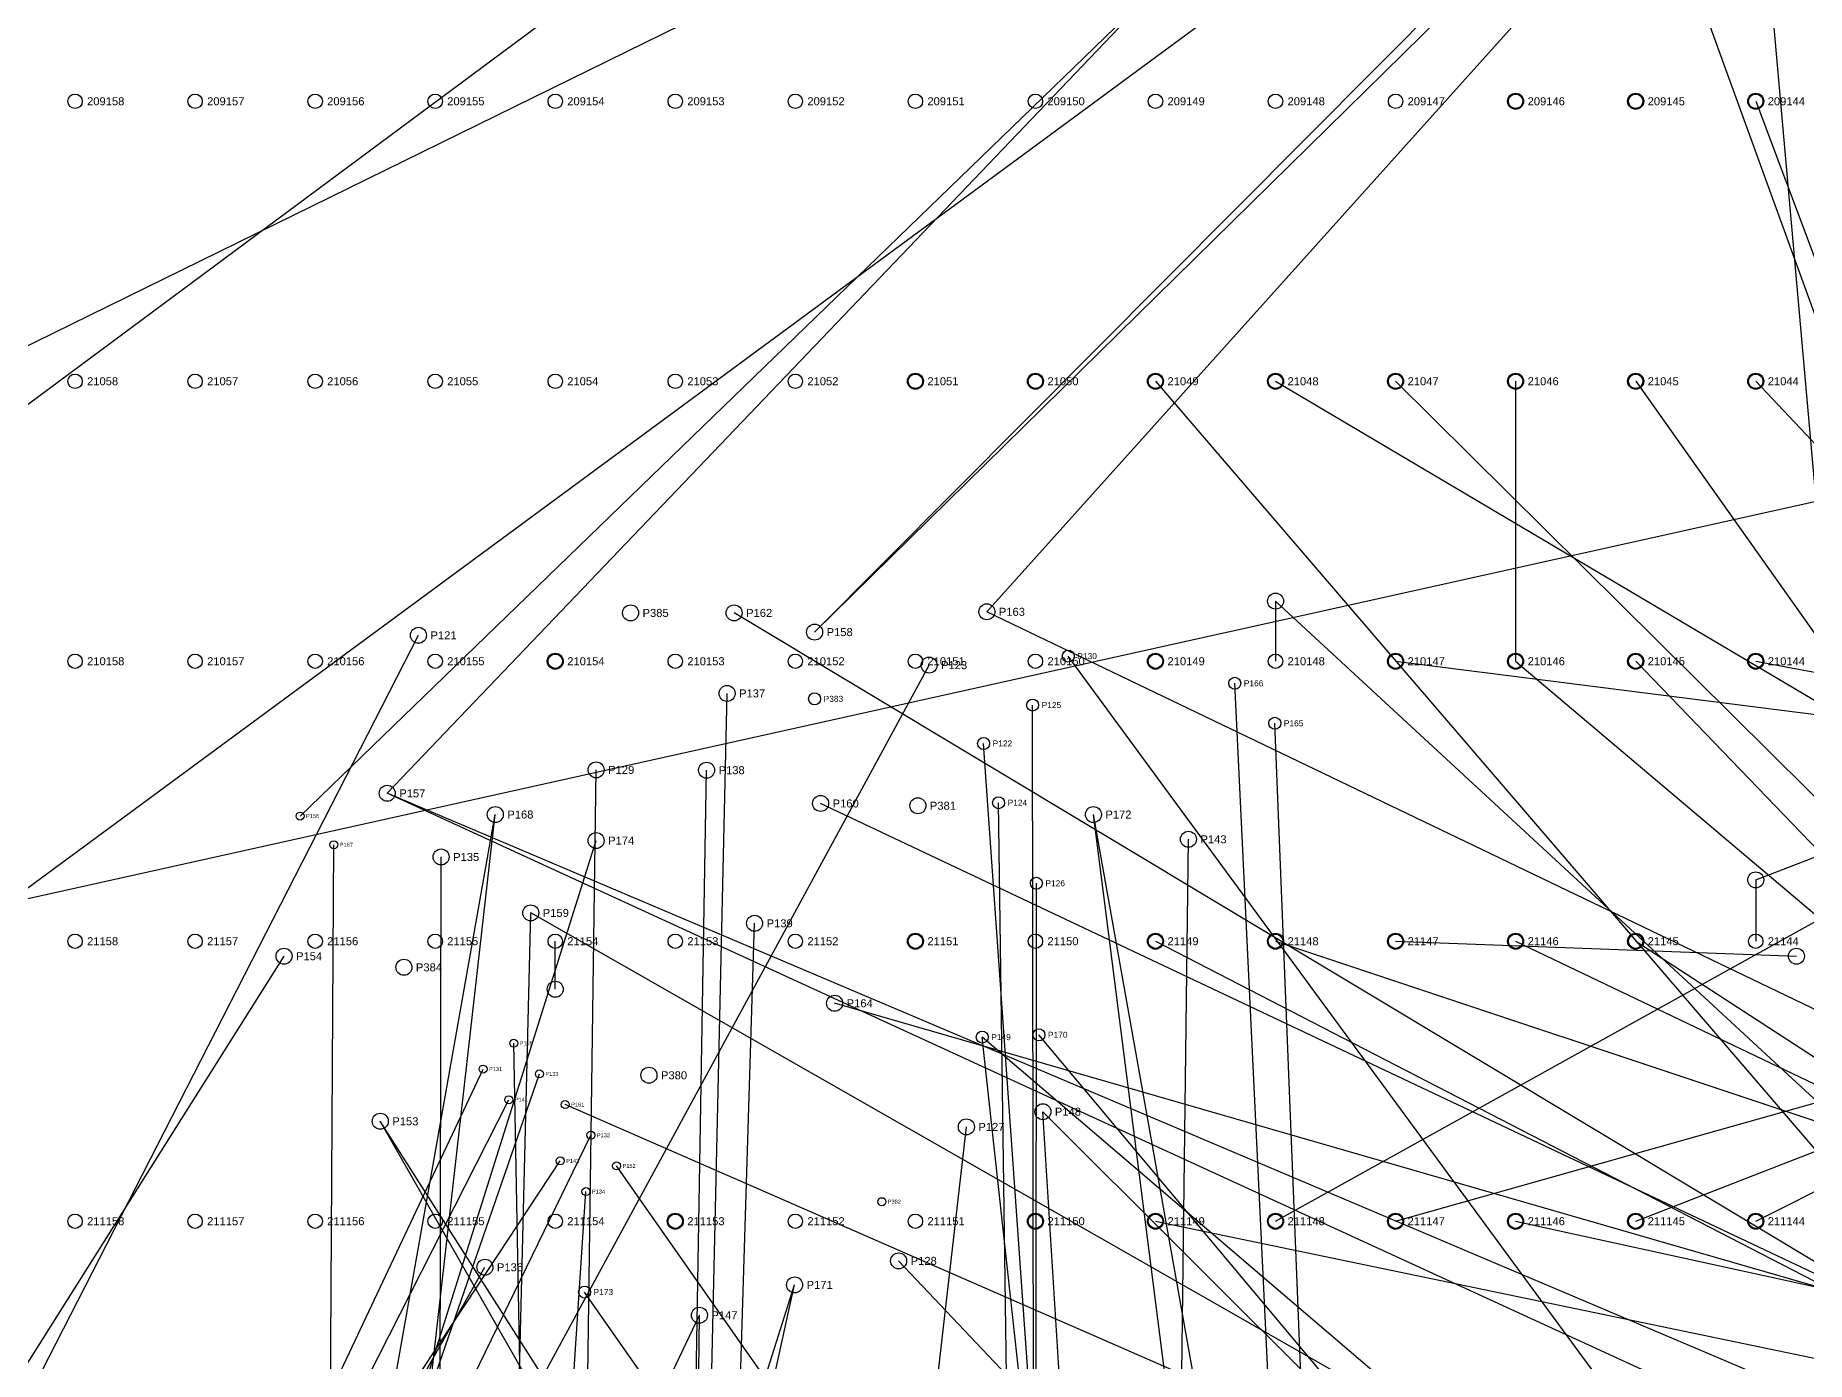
# Model space of a CAD drawing. Extents: x -5 to 376, y -217 to 241.
# Drawn here: x 124.8 to 181, y 16.4 to 58.5 of the extents above; entities that cross this region are included whole.
import ezdxf

# ---------------------------------------------------------------- set-up
doc = ezdxf.new("R2010")
doc.units = 0
for name, color, linetype in [('BOTTOM_PROBES', 1, 'CONTINUOUS'), ('BOTTOM_PROBES_LABEL', 12, 'CONTINUOUS'), ('BOTTOM_WIRES_BLACK', 250, 'CONTINUOUS'), ('BOTTOM_WIRES_BLUE', 5, 'CONTINUOUS'), ('BOTTOM_WIRES_RED', 10, 'CONTINUOUS'), ('FIXTURE_INTERFACE_PIN', 4, 'CONTINUOUS'), ('PIN_OFFSET_ARROW', 144, 'CONTINUOUS'), ('TESTER_INTERFACE_PIN', 144, 'CONTINUOUS'), ('TESTER_INTERFACE_PIN_LABEL', 144, 'CONTINUOUS')]:
    doc.layers.add(name, color=color, linetype=linetype)
doc.styles.get("Standard").update_dxf_attribs({"font": 'arial.ttf'})

msp = doc.modelspace()

# ---------------------------------------------------------------- linework, layer by layer
at = {"layer": 'BOTTOM_PROBES'}
for centre, radius in [((154.95016, 40.24122), 0.254), ((143.64208, 40.20566), 0.254), ((146.92884, 40.20566), 0.254), ((136.91108, 39.49446), 0.254), ((149.48408, 39.59606), 0.254), ((153.11628, 38.54704), 0.254), ((157.53588, 38.83406), 0.1905), ((146.70532, 37.65042), 0.254), ((149.48408, 37.4777), 0.1905), ((162.81908, 37.97046), 0.1905), ((156.40304, 37.27958), 0.1905), ((164.08908, 36.70046), 0.1905), ((154.84856, 36.06038), 0.1905), ((142.54988, 35.22218), 0.254), ((146.05508, 35.21202), 0.254), ((135.92048, 34.47796), 0.254), ((149.67458, 34.15538), 0.254), ((152.76068, 34.08426), 0.254), ((155.32354, 34.18078), 0.1905), ((133.15188, 33.7566), 0.127), ((139.34948, 33.80486), 0.254), ((158.3309, 33.80486), 0.254), ((142.54988, 32.97682), 0.254), ((161.34842, 33.01746), 0.254), ((134.22376, 32.84474), 0.127), ((137.6299, 32.45612), 0.254), ((156.52242, 31.62046), 0.1905), ((140.4747, 30.68066), 0.254), ((147.57908, 30.35046), 0.254), ((132.64388, 29.30652), 0.254), ((180.6448, 29.30652), 0.254), ((136.4488, 28.95346), 0.254), ((150.11908, 27.81046), 0.254), ((156.6037, 26.8097), 0.1905), ((139.93368, 26.54046), 0.127), ((154.80538, 26.73604), 0.1905), ((138.96086, 25.72258), 0.127), ((140.74902, 25.56764), 0.127), ((144.22628, 25.52446), 0.254), ((139.77874, 24.74976), 0.127), ((135.6995, 24.06396), 0.254), ((141.5669, 24.59482), 0.127), ((156.72816, 24.36876), 0.254), ((142.38224, 23.622), 0.127), ((154.29992, 23.88616), 0.254), ((141.40942, 22.80666), 0.127), ((143.20012, 22.64918), 0.127), ((142.2273, 21.83384), 0.127), ((151.61768, 21.51126), 0.127), ((139.01928, 19.42846), 0.254), ((152.15108, 19.63166), 0.254), ((148.84908, 18.86966), 0.254), ((142.18158, 18.64106), 0.1905), ((145.82648, 17.90446), 0.254)]:
    msp.add_circle(centre, radius, dxfattribs=at)
at = {"layer": 'BOTTOM_WIRES_BLACK'}
for p, q in [((316.51194, 207.5815), (149.48408, 39.59606)), ((320.32194, 207.5815), (149.48408, 39.59606)), ((305.08194, 207.5815), (154.95016, 40.24122)), ((122.20194, 47.5615), (194.59194, 83.1215)), ((122.20194, 29.7815), (194.59194, 83.1215)), ((118.39194, 29.7815), (198.40194, 47.5615)), ((297.46194, -50.2285), (146.92884, 40.20566)), ((343.18194, -50.2285), (154.95016, 40.24122)), ((327.94194, -50.2285), (149.67458, 34.15538)), ((137.44194, -94.6785), (140.4747, 30.68066)), ((282.22194, -50.2285), (140.4747, 30.68066)), ((327.94194, -23.5585), (150.11908, 27.81046)), ((312.70194, -50.2285), (141.5669, 24.59482))]:
    msp.add_line(p, q, dxfattribs=at)
at = {"layer": 'BOTTOM_WIRES_BLUE'}
for p, q in [((53.62194, -5.7785), (216.18194, 114.8715)), ((175.54194, 65.3415), (184.912, 39.49446)), ((179.35194, 65.3415), (182.22468, 32.84474)), ((179.35194, 56.4515), (193.8274, 17.90446)), ((160.30194, 47.5615), (190.754, 12.06246)), ((164.11194, 47.5615), (187.3504, 33.80486)), ((167.92194, 47.5615), (196.85, 18.86966)), ((171.73194, 47.5615), (171.73194, 38.6715)), ((175.54194, 47.5615), (199.39, 13.89126)), ((179.35194, 47.5615), (195.58, 30.35046)), ((164.11194, 40.57904), (195.37426, 11.68146)), ((95.53194, -41.3385), (136.91108, 39.49446)), ((209.83194, -32.4485), (157.53588, 38.83406)), ((114.58194, -32.4485), (153.11628, 38.54704)), ((167.92194, 38.6715), (206.33182, 33.80486)), ((171.73194, 38.6715), (198.9836, 15.61846)), ((175.54194, 38.6715), (199.39, 13.89126)), ((179.35194, 38.6715), (209.34934, 33.01746)), ((167.92194, -68.0085), (162.81908, 37.97046)), ((145.06194, -34.70656), (146.70532, 37.65042)), ((156.49194, -41.3385), (156.40304, 37.27958)), ((167.92194, -59.1185), (164.08908, 36.70046)), ((160.30194, -41.3385), (154.84856, 36.06038)), ((141.25194, -59.1185), (142.54988, 35.22218)), ((145.06194, -23.5585), (146.05508, 35.21202)), ((126.01194, -41.3385), (139.34948, 33.80486)), ((129.82194, -50.2285), (139.34948, 33.80486)), ((156.49194, -50.2285), (155.32354, 34.18078)), ((171.73194, -41.3385), (158.3309, 33.80486)), ((167.92194, -41.3385), (158.3309, 33.80486)), ((164.11194, 20.8915), (187.3504, 33.80486)), ((110.77194, -68.0085), (142.54988, 32.97682)), ((133.63194, -68.0085), (134.22376, 32.84474)), ((160.30194, -50.2285), (161.34842, 33.01746)), ((137.44194, -59.1185), (137.6299, 32.45612)), ((156.49194, -32.4485), (156.52242, 31.62046)), ((145.06194, -50.2285), (147.57908, 30.35046)), ((99.34194, -23.5585), (132.64388, 29.30652)), ((160.30194, 29.7815), (195.37426, 11.68146)), ((164.11194, 29.7815), (196.85, 18.86966)), ((167.92194, 29.7815), (180.6448, 29.30652)), ((171.73194, 29.7815), (183.70042, 24.06396)), ((175.54194, 29.7815), (193.8274, 17.90446)), ((141.25194, -41.3385), (139.93368, 26.54046)), ((160.30194, -23.5585), (154.80538, 26.73604)), ((213.64194, -23.5585), (154.80538, 26.73604)), ((213.64194, -41.3385), (156.6037, 26.8097)), ((167.92194, 20.8915), (187.9346, 26.54046)), ((103.15194, -50.2285), (138.96086, 25.72258)), ((114.58194, -50.2285), (140.74902, 25.56764)), ((110.77194, -32.4485), (139.77874, 24.74976)), ((160.30194, -32.4485), (156.72816, 24.36876)), ((213.64194, -32.4485), (156.72816, 24.36876)), ((110.77194, -41.3385), (142.38224, 23.622)), ((171.73194, -32.4485), (135.6995, 24.06396)), ((167.92194, -32.4485), (135.6995, 24.06396)), ((148.87194, -23.5585), (154.29992, 23.88616)), ((175.54194, 20.8915), (183.70042, 24.06396)), ((110.77194, -23.5585), (141.40942, 22.80666)), ((175.54194, -23.5585), (143.20012, 22.64918)), ((137.44194, -50.2285), (142.2273, 21.83384)), ((160.30194, 20.8915), (190.5, 14.60246)), ((171.73194, 20.8915), (189.84976, 16.91894)), ((114.58194, -23.5585), (139.01928, 19.42846)), ((209.83194, -41.3385), (152.15108, 19.63166)), ((129.82194, -41.3385), (148.84908, 18.86966)), ((133.63194, -50.2285), (148.84908, 18.86966)), ((171.73194, -23.5585), (142.18158, 18.64106)), ((126.01194, -23.5585), (145.82648, 17.90446)), ((145.06194, -68.0085), (145.82648, 17.90446))]:
    msp.add_line(p, q, dxfattribs=at)
at = {"layer": 'BOTTOM_WIRES_RED'}
for p, q in [((312.70194, 207.5815), (133.15188, 33.7566)), ((301.27194, 207.5815), (135.92048, 34.47796)), ((179.35194, 20.8915), (320.32194, 92.0115)), ((179.35194, 31.72968), (335.56194, 92.0115)), ((320.32194, -50.2285), (135.92048, 34.47796)), ((335.56194, -50.2285), (135.92048, 34.47796))]:
    msp.add_line(p, q, dxfattribs=at)
at = {"layer": 'FIXTURE_INTERFACE_PIN'}
for centre in [(171.73194, 56.4515), (175.54194, 56.4515), (179.35194, 56.4515), (152.68194, 47.5615), (156.49194, 47.5615), (160.30194, 47.5615), (164.11194, 47.5615), (167.92194, 47.5615), (171.73194, 47.5615), (175.54194, 47.5615), (179.35194, 47.5615), (164.11194, 40.57904), (141.25194, 38.6715), (160.30194, 38.6715), (167.92194, 38.6715), (171.73194, 38.6715), (175.54194, 38.6715), (179.35194, 38.6715), (179.35194, 31.72968), (152.68194, 29.7815), (160.30194, 29.7815), (164.11194, 29.7815), (167.92194, 29.7815), (171.73194, 29.7815), (175.54194, 29.7815), (141.25194, 28.25496), (145.06194, 20.8915), (156.49194, 20.8915), (160.30194, 20.8915), (164.11194, 20.8915), (167.92194, 20.8915), (171.73194, 20.8915), (175.54194, 20.8915), (179.35194, 20.8915)]:
    msp.add_circle(centre, 0.254, dxfattribs=at)
at = {"layer": 'PIN_OFFSET_ARROW'}
for p, q in [((164.11194, 40.57904), (164.11194, 38.6715)), ((179.35194, 31.72968), (179.35194, 29.7815)), ((141.25194, 28.25496), (141.25194, 29.7815))]:
    msp.add_line(p, q, dxfattribs=at)
at = {"layer": 'TESTER_INTERFACE_PIN'}
for centre in [(126.01194, 56.4515), (129.82194, 56.4515), (133.63194, 56.4515), (137.44194, 56.4515), (141.25194, 56.4515), (145.06194, 56.4515), (148.87194, 56.4515), (152.68194, 56.4515), (156.49194, 56.4515), (160.30194, 56.4515), (164.11194, 56.4515), (167.92194, 56.4515), (171.73194, 56.4515), (175.54194, 56.4515), (179.35194, 56.4515), (126.01194, 47.5615), (129.82194, 47.5615), (133.63194, 47.5615), (137.44194, 47.5615), (141.25194, 47.5615), (145.06194, 47.5615), (148.87194, 47.5615), (152.68194, 47.5615), (156.49194, 47.5615), (160.30194, 47.5615), (164.11194, 47.5615), (167.92194, 47.5615), (171.73194, 47.5615), (175.54194, 47.5615), (179.35194, 47.5615), (126.01194, 38.6715), (129.82194, 38.6715), (133.63194, 38.6715), (137.44194, 38.6715), (141.25194, 38.6715), (145.06194, 38.6715), (148.87194, 38.6715), (152.68194, 38.6715), (156.49194, 38.6715), (160.30194, 38.6715), (164.11194, 38.6715), (167.92194, 38.6715), (171.73194, 38.6715), (175.54194, 38.6715), (179.35194, 38.6715), (126.01194, 29.7815), (129.82194, 29.7815), (133.63194, 29.7815), (137.44194, 29.7815), (141.25194, 29.7815), (145.06194, 29.7815), (148.87194, 29.7815), (152.68194, 29.7815), (156.49194, 29.7815), (160.30194, 29.7815), (164.11194, 29.7815), (167.92194, 29.7815), (171.73194, 29.7815), (175.54194, 29.7815), (179.35194, 29.7815), (126.01194, 20.8915), (129.82194, 20.8915), (133.63194, 20.8915), (137.44194, 20.8915), (141.25194, 20.8915), (145.06194, 20.8915), (148.87194, 20.8915), (152.68194, 20.8915), (156.49194, 20.8915), (160.30194, 20.8915), (164.11194, 20.8915), (167.92194, 20.8915), (171.73194, 20.8915), (175.54194, 20.8915), (179.35194, 20.8915)]:
    msp.add_circle(centre, 0.2286, dxfattribs=at)

# ---------------------------------------------------------------- texts
at = {"layer": 'BOTTOM_PROBES_LABEL'}
for s, height, p in [('P385', 0.254, (144.02308, 40.07866)), ('P162', 0.254, (147.30984, 40.07866)), ('P163', 0.254, (155.33116, 40.11422)), ('P121', 0.254, (137.29208, 39.36746)), ('P158', 0.254, (149.86508, 39.46906)), ('P130', 0.1905, (157.82163, 38.73881)), ('P123', 0.254, (153.49728, 38.42004)), ('P137', 0.254, (147.08632, 37.52342)), ('P166', 0.1905, (163.10483, 37.87521)), ('P383', 0.1905, (149.76983, 37.38245)), ('P125', 0.1905, (156.68879, 37.18433)), ('P165', 0.1905, (164.37483, 36.60521)), ('P122', 0.1905, (155.13431, 35.96513)), ('P129', 0.254, (142.93088, 35.09518)), ('P138', 0.254, (146.43608, 35.08502)), ('P157', 0.254, (136.30148, 34.35096)), ('P156', 0.127, (133.34238, 33.6931)), ('P168', 0.254, (139.73048, 33.67786)), ('P160', 0.254, (150.05558, 34.02838)), ('P381', 0.254, (153.14168, 33.95726)), ('P124', 0.1905, (155.60929, 34.08553)), ('P172', 0.254, (158.7119, 33.67786)), ('P167', 0.127, (134.41426, 32.78124)), ('P174', 0.254, (142.93088, 32.84982)), ('P143', 0.254, (161.72942, 32.89046)), ('P135', 0.254, (138.0109, 32.32912)), ('P126', 0.1905, (156.80817, 31.52521)), ('P159', 0.254, (140.8557, 30.55366)), ('P139', 0.254, (147.96008, 30.22346)), ('P154', 0.254, (133.02488, 29.17952)), ('P384', 0.254, (136.8298, 28.82646)), ('P164', 0.254, (150.50008, 27.68346)), ('P155', 0.127, (140.12418, 26.47696)), ('P149', 0.1905, (155.09113, 26.64079)), ('P170', 0.1905, (156.88945, 26.71445)), ('P131', 0.127, (139.15136, 25.65908)), ('P133', 0.127, (140.93952, 25.50414)), ('P380', 0.254, (144.60728, 25.39746)), ('P141', 0.127, (139.96924, 24.68626)), ('P153', 0.254, (136.0805, 23.93696)), ('P161', 0.127, (141.7574, 24.53132)), ('P148', 0.254, (157.10916, 24.24176)), ('P132', 0.127, (142.57274, 23.5585)), ('P127', 0.254, (154.68092, 23.75916)), ('P142', 0.127, (141.59992, 22.74316)), ('P152', 0.127, (143.39062, 22.58568)), ('P134', 0.127, (142.4178, 21.77034)), ('P382', 0.127, (151.80818, 21.44776)), ('P128', 0.254, (152.53208, 19.50466)), ('P136', 0.254, (139.40028, 19.30146)), ('P173', 0.1905, (142.46733, 18.54581)), ('P171', 0.254, (149.23008, 18.74266)), ('P147', 0.254, (146.20748, 17.77746))]:
    msp.add_text(s, height=height, dxfattribs=at).set_placement(p)
at = {"layer": 'TESTER_INTERFACE_PIN_LABEL'}
for s, p in [('209158', (126.39294, 56.3245)), ('209157', (130.20294, 56.3245)), ('209156', (134.01294, 56.3245)), ('209155', (137.82294, 56.3245)), ('209154', (141.63294, 56.3245)), ('209153', (145.44294, 56.3245)), ('209152', (149.25294, 56.3245)), ('209151', (153.06294, 56.3245)), ('209150', (156.87294, 56.3245)), ('209149', (160.68294, 56.3245)), ('209148', (164.49294, 56.3245)), ('209147', (168.30294, 56.3245)), ('209146', (172.11294, 56.3245)), ('209145', (175.92294, 56.3245)), ('209144', (179.73294, 56.3245)), ('21058', (126.39294, 47.4345)), ('21057', (130.20294, 47.4345)), ('21056', (134.01294, 47.4345)), ('21055', (137.82294, 47.4345)), ('21054', (141.63294, 47.4345)), ('21053', (145.44294, 47.4345)), ('21052', (149.25294, 47.4345)), ('21051', (153.06294, 47.4345)), ('21050', (156.87294, 47.4345)), ('21049', (160.68294, 47.4345)), ('21048', (164.49294, 47.4345)), ('21047', (168.30294, 47.4345)), ('21046', (172.11294, 47.4345)), ('21045', (175.92294, 47.4345)), ('21044', (179.73294, 47.4345)), ('210158', (126.39294, 38.5445)), ('210157', (130.20294, 38.5445)), ('210156', (134.01294, 38.5445)), ('210155', (137.82294, 38.5445)), ('210154', (141.63294, 38.5445)), ('210153', (145.44294, 38.5445)), ('210152', (149.25294, 38.5445)), ('210151', (153.06294, 38.5445)), ('210150', (156.87294, 38.5445)), ('210149', (160.68294, 38.5445)), ('210148', (164.49294, 38.5445)), ('210147', (168.30294, 38.5445)), ('210146', (172.11294, 38.5445)), ('210145', (175.92294, 38.5445)), ('210144', (179.73294, 38.5445)), ('21158', (126.39294, 29.6545)), ('21157', (130.20294, 29.6545)), ('21156', (134.01294, 29.6545)), ('21155', (137.82294, 29.6545)), ('21154', (141.63294, 29.6545)), ('21153', (145.44294, 29.6545)), ('21152', (149.25294, 29.6545)), ('21151', (153.06294, 29.6545)), ('21150', (156.87294, 29.6545)), ('21149', (160.68294, 29.6545)), ('21148', (164.49294, 29.6545)), ('21147', (168.30294, 29.6545)), ('21146', (172.11294, 29.6545)), ('21145', (175.92294, 29.6545)), ('21144', (179.73294, 29.6545)), ('211158', (126.39294, 20.7645)), ('211157', (130.20294, 20.7645)), ('211156', (134.01294, 20.7645)), ('211155', (137.82294, 20.7645)), ('211154', (141.63294, 20.7645)), ('211153', (145.44294, 20.7645)), ('211152', (149.25294, 20.7645)), ('211151', (153.06294, 20.7645)), ('211150', (156.87294, 20.7645)), ('211149', (160.68294, 20.7645)), ('211148', (164.49294, 20.7645)), ('211147', (168.30294, 20.7645)), ('211146', (172.11294, 20.7645)), ('211145', (175.92294, 20.7645)), ('211144', (179.73294, 20.7645))]:
    msp.add_text(s, height=0.254, dxfattribs=at).set_placement(p)

doc.saveas('drawing.dxf')
